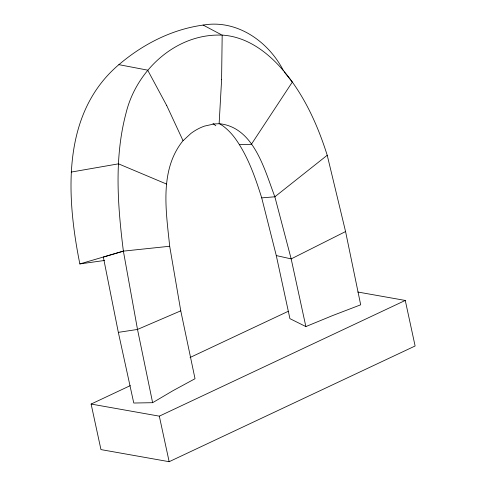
<?xml version="1.0" encoding="UTF-8"?>
<svg xmlns="http://www.w3.org/2000/svg" width="486" height="486" viewBox="0 0 486 486"><rect width="100%" height="100%" fill="white"/><g stroke="black" fill="none" stroke-linecap="round" stroke-linejoin="round"><path stroke-width="0.73" d="M221.586 79.722L222.181 35.095C252.027 36.979 275.72 58.903 292.335 82.061C308.179 104.168 319.041 129.428 327.224 155.253L345.57 231.561L360.685 304.807L332.728 315.523L305.87 326.574L289.917 318.646L276.285 255.575L261.717 197.869C255.284 177.505 248.176 156.893 235.801 139.269A81.952 62.372 -79.9 0 0 222.776 125.783L219.575 123.772M166.71 105.541L147.671 70.148L118.876 64.65C61.06 113.724 66.327 196.63 79.85 263.928L104.526 260.472M166.704 105.511L183.052 140.703L190.949 133.407A66.017 50.246 -80 0 1 204.618 126.074L214.235 123.942L219.125 123.736L221.604 79.68M183.04 140.673C159.104 170.179 166.139 211.343 169.693 246.262L180.768 310.84L195.026 378.722L173.059 390.641L152.622 402.694L133.772 403.028L118.335 332.363L103.336 257.064L123.383 251.134L169.693 246.256M118.882 64.687C142.665 44.317 171.831 29.354 203.057 25.09C236.816 19.173 268.472 41.401 283.381 70.585M261.717 197.875L274.857 196.787L327.224 155.253M345.57 231.561L291.175 258.898L276.285 255.575M357.824 292.025L405.269 300.445L415.117 345.989L169.158 461.7L100.96 449.599L91.113 404.054L130.272 385.629M190.044 357.508L288.289 311.289M91.113 404.054L159.317 416.156L405.269 300.445M180.768 310.84L137.508 329.441L118.335 332.363M79.85 263.928L123.383 251.141C117.648 205.475 114.052 158.199 126.014 113.202C136.359 70.057 176.412 33.121 222.157 35.144L203.081 25.035M71.144 172.087L118.505 163.837L166.728 184.133M239.464 144.688L251.353 144.318L292.335 82.061L284.182 71.873M219.131 123.687C253.935 127.053 264.487 169.614 274.857 196.787M212.953 123.48L215.845 125.777M274.857 196.787L291.175 258.898L305.87 326.574M159.317 416.156L169.158 461.7M152.622 402.694L137.508 329.441L123.383 251.134"/></g></svg>
